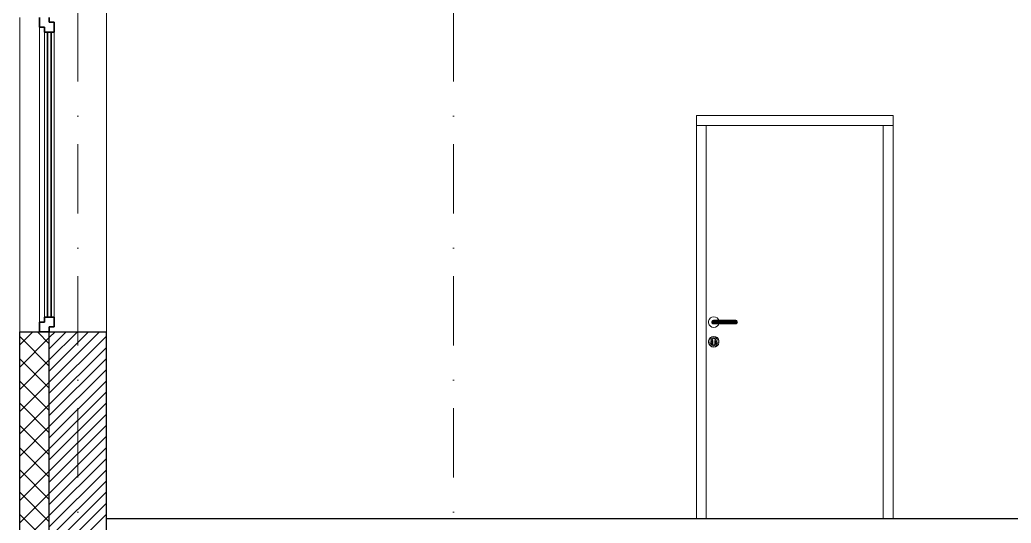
# Model space of a CAD drawing. Header units: millimetres. Extents: x 4647 to 73915, y -13612 to -8141.
# Drawn here: x 22113 to 22617, y -11076 to -10820 of the extents above; entities that cross this region are included whole.
import ezdxf
from ezdxf.enums import TextEntityAlignment as Align

# ---------------------------------------------------------------- set-up
doc = ezdxf.new("R2010")
doc.units = ezdxf.units.MM
doc.linetypes.add('Kropki i Kreski', pattern=[67.027776, 35.277777, -17.638888, 0, -14.111111])
doc.layers.add('a_wymiary', color=250, linetype='Continuous', lineweight=9)
doc.layers.add('Konstrukcja - Siatka mod_Nr_Pióra__1', color=7, linetype='Continuous', lineweight=5)
for name, color, linetype in [('Drzwi ArchiCAD', 7, 'Continuous'), ('Konstrukcja - Siatka mod', 7, 'Continuous'), ('Konstrukcja - Ściany zew', 7, 'Continuous'), ('Okna ArchiCADa', 7, 'Continuous'), ('WIDOK', 7, 'Continuous')]:
    doc.layers.add(name, color=color, linetype=linetype)
doc.layers.add('Konstrukcja - Siatka mod_Nr_Pióra__4', color=7, linetype='Continuous', lineweight=5, true_color=0x029e21)
doc.styles.add('GENERATED_STYLE_1', font='arialbd.ttf')

# ---------------------------------------------------------------- blocks, each defined once
blk = doc.blocks.new('Standardowy znacznik siatki_3')
at = {"layer": 'Konstrukcja - Siatka mod_Nr_Pióra__4', "linetype": 'Kropki i Kreski'}
blk.add_line((1, 0), (1660.6, 0), dxfattribs=at)
at = {"layer": 'Konstrukcja - Siatka mod_Nr_Pióra__1', "style": 'GENERATED_STYLE_1'}
blk.add_attdef('AC_MarkerText_1', text='', height=18, rotation=90, dxfattribs=at).set_placement((-6.71, -6.83), align=Align.BOTTOM_LEFT)
blk = doc.blocks.new('Standardowy znacznik siatki_8')
at = {"layer": 'Konstrukcja - Siatka mod_Nr_Pióra__4', "linetype": 'Kropki i Kreski'}
blk.add_line((1, 0), (1660.6, 0), dxfattribs=at)
at = {"layer": 'Konstrukcja - Siatka mod_Nr_Pióra__1', "style": 'GENERATED_STYLE_1'}
blk.add_attdef('AC_MarkerText_1', text='', height=18, rotation=90, dxfattribs=at).set_placement((-6.71, -6.83), align=Align.BOTTOM_LEFT)

msp = doc.modelspace()

# ---------------------------------------------------------------- linework, layer by layer
at = {"layer": 'a_wymiary'}
for p, q in [((22157.14, -10801.57), (22157.14, -11073.57)), ((22113.14, -10818.57), (22113.14, -10978.57)), ((22123.14, -10823.57), (22123.14, -10818.57)), ((22128.14, -10818.57), (22128.14, -10821.07)), ((22157.14, -10978.57), (22157.14, -10818.57)), ((22125.64, -10823.57), (22123.14, -10823.57)), ((22123.14, -10823.57), (22123.14, -10973.57)), ((22123.14, -10973.57), (22123.14, -10823.57)), ((22125.64, -10973.57), (22125.64, -10823.57)), ((22128.14, -10821.07), (22130.64, -10821.07)), ((22130.64, -10821.07), (22130.64, -10976.07)), ((22125.64, -10826.07), (22125.64, -10971.07)), ((22130.64, -10826.07), (22125.64, -10826.07)), ((22130.64, -10971.07), (22130.64, -10826.07)), ((22557.14, -10868.57), (22457.14, -10868.57)), ((22457.14, -10868.57), (22457.14, -10873.57)), ((22457.14, -11073.57), (22457.14, -10868.57)), ((22457.14, -10868.57), (22557.14, -10868.57)), ((22557.14, -10873.57), (22557.14, -10868.57)), ((22557.14, -10868.57), (22557.14, -11073.57)), ((22457.14, -10873.57), (22462.14, -10873.57)), ((22462.14, -10873.57), (22457.14, -10873.57)), ((22457.14, -10873.57), (22457.14, -11073.57)), ((22462.14, -10873.57), (22552.14, -10873.57)), ((22462.14, -11073.57), (22462.14, -10873.57)), ((22552.14, -10873.57), (22557.14, -10873.57)), ((22557.14, -10873.57), (22552.14, -10873.57)), ((22552.14, -10873.57), (22552.14, -11073.57)), ((22557.14, -11073.57), (22557.14, -10873.57)), ((22125.64, -10971.07), (22130.64, -10971.07)), ((22464.21, -10971.5), (22463.61, -10972.22)), ((22465.02, -10971.03), (22464.21, -10971.5)), ((22465.94, -10970.87), (22465.02, -10971.03)), ((22466.87, -10971.03), (22465.94, -10970.87)), ((22467.68, -10971.5), (22466.87, -10971.03)), ((22468.28, -10972.22), (22467.68, -10971.5)), ((22123.14, -10973.57), (22125.64, -10973.57)), ((22123.14, -10978.57), (22123.14, -10973.57)), ((22130.64, -10976.07), (22128.14, -10976.07)), ((22128.14, -10976.07), (22128.14, -10978.57)), ((22463.61, -10972.22), (22463.29, -10973.1)), ((22463.29, -10973.1), (22463.29, -10974.04)), ((22463.29, -10974.04), (22463.61, -10974.92)), ((22463.61, -10974.92), (22464.21, -10975.64)), ((22464.21, -10975.64), (22465.02, -10976.11)), ((22465.01, -10973.23), (22464.94, -10973.57)), ((22464.94, -10973.57), (22465.01, -10973.23)), ((22464.94, -10973.57), (22465.25, -10973.57)), ((22465.25, -10973.57), (22464.94, -10973.57)), ((22464.94, -10973.57), (22465.01, -10973.91)), ((22465.01, -10973.91), (22464.94, -10973.57)), ((22465.18, -10972.93), (22465.01, -10973.23)), ((22465.01, -10973.23), (22465.18, -10972.93)), ((22465.3, -10973.23), (22465.01, -10973.23)), ((22465.01, -10973.23), (22465.3, -10973.23)), ((22465.3, -10973.91), (22465.01, -10973.91)), ((22465.01, -10973.91), (22465.18, -10974.21)), ((22465.01, -10973.91), (22465.3, -10973.91)), ((22465.18, -10974.21), (22465.01, -10973.91)), ((22465.02, -10976.11), (22465.94, -10976.27)), ((22465.44, -10972.7), (22465.18, -10972.93)), ((22465.18, -10972.93), (22465.44, -10972.7)), ((22465.18, -10972.93), (22465.22, -10972.93)), ((22465.46, -10972.93), (22465.18, -10972.93)), ((22465.18, -10974.21), (22465.44, -10974.43)), ((22465.22, -10974.21), (22465.18, -10974.21)), ((22465.18, -10974.21), (22465.46, -10974.21)), ((22465.44, -10974.43), (22465.18, -10974.21)), ((22465.22, -10972.93), (22465.5, -10972.7)), ((22465.5, -10972.7), (22465.22, -10972.93)), ((22465.22, -10972.93), (22465.46, -10972.93)), ((22465.5, -10974.43), (22465.22, -10974.21)), ((22465.46, -10974.21), (22465.22, -10974.21)), ((22465.22, -10974.21), (22465.5, -10974.43)), ((22465.3, -10973.23), (22465.25, -10973.57)), ((22465.25, -10973.57), (22465.3, -10973.23)), ((22465.25, -10973.57), (22466.18, -10973.57)), ((22465.25, -10973.57), (22465.3, -10973.91)), ((22466.18, -10973.57), (22465.25, -10973.57)), ((22465.3, -10973.91), (22465.25, -10973.57)), ((22465.46, -10972.93), (22465.3, -10973.23)), ((22465.3, -10973.23), (22465.46, -10972.93)), ((22466.21, -10973.23), (22465.3, -10973.23)), ((22465.3, -10973.23), (22466.21, -10973.23)), ((22465.3, -10973.91), (22465.46, -10974.21)), ((22466.21, -10973.91), (22465.3, -10973.91)), ((22465.3, -10973.91), (22466.21, -10973.91)), ((22465.46, -10974.21), (22465.3, -10973.91)), ((22465.77, -10972.58), (22465.44, -10972.7)), ((22465.44, -10972.7), (22465.77, -10972.58)), ((22465.5, -10972.7), (22465.44, -10972.7)), ((22465.44, -10972.7), (22465.5, -10972.7)), ((22465.44, -10974.43), (22465.5, -10974.43)), ((22465.44, -10974.43), (22465.77, -10974.55)), ((22465.7, -10974.43), (22465.44, -10974.43)), ((22465.77, -10974.55), (22465.44, -10974.43)), ((22465.7, -10972.7), (22465.46, -10972.93)), ((22465.46, -10972.93), (22465.7, -10972.7)), ((22465.46, -10972.93), (22466.3, -10972.93)), ((22466.3, -10972.93), (22465.46, -10972.93)), ((22465.46, -10974.21), (22465.7, -10974.43)), ((22466.3, -10974.21), (22465.46, -10974.21)), ((22465.46, -10974.21), (22466.3, -10974.21)), ((22465.7, -10974.43), (22465.46, -10974.21)), ((22465.5, -10972.7), (22465.84, -10972.58)), ((22465.84, -10972.58), (22465.5, -10972.7)), ((22465.7, -10972.7), (22465.5, -10972.7)), ((22465.5, -10972.7), (22465.7, -10972.7)), ((22465.5, -10974.43), (22465.7, -10974.43)), ((22465.99, -10972.58), (22465.7, -10972.7)), ((22465.7, -10972.7), (22465.99, -10972.58)), ((22466.44, -10972.7), (22465.7, -10972.7)), ((22465.7, -10972.7), (22466.44, -10972.7)), ((22465.7, -10974.43), (22466.44, -10974.43)), ((22465.7, -10974.43), (22465.99, -10974.55)), ((22466.44, -10974.43), (22465.7, -10974.43)), ((22465.99, -10974.55), (22465.7, -10974.43)), ((22465.84, -10972.58), (22465.77, -10972.58)), ((22465.77, -10972.58), (22468.42, -10972.58)), ((22465.77, -10974.55), (22465.99, -10974.55)), ((22467.47, -10974.55), (22465.77, -10974.55)), ((22465.99, -10972.58), (22465.84, -10972.58)), ((22465.94, -10976.27), (22466.87, -10976.11)), ((22466.6, -10972.58), (22465.99, -10972.58)), ((22465.99, -10974.55), (22466.6, -10974.55)), ((22466.18, -10973.57), (22466.21, -10973.23)), ((22466.21, -10973.23), (22466.18, -10973.57)), ((22466.18, -10973.57), (22466.21, -10973.91)), ((22467.31, -10973.57), (22466.18, -10973.57)), ((22466.18, -10973.57), (22467.31, -10973.57)), ((22466.21, -10973.91), (22466.18, -10973.57)), ((22466.3, -10972.93), (22466.21, -10973.23)), ((22466.21, -10973.23), (22466.3, -10972.93)), ((22466.21, -10973.23), (22467.32, -10973.23)), ((22467.32, -10973.23), (22466.21, -10973.23)), ((22466.21, -10973.91), (22466.3, -10974.21)), ((22467.32, -10973.91), (22466.21, -10973.91)), ((22466.21, -10973.91), (22467.32, -10973.91)), ((22466.3, -10974.21), (22466.21, -10973.91)), ((22466.44, -10972.7), (22466.3, -10972.93)), ((22466.3, -10972.93), (22466.44, -10972.7)), ((22467.34, -10972.93), (22466.3, -10972.93)), ((22466.3, -10972.93), (22467.34, -10972.93)), ((22466.3, -10974.21), (22466.44, -10974.43)), ((22467.34, -10974.21), (22466.3, -10974.21)), ((22466.3, -10974.21), (22467.34, -10974.21)), ((22466.44, -10974.43), (22466.3, -10974.21)), ((22466.6, -10972.58), (22466.44, -10972.7)), ((22466.44, -10972.7), (22466.6, -10972.58)), ((22467.38, -10972.7), (22466.44, -10972.7)), ((22466.44, -10972.7), (22467.38, -10972.7)), ((22466.44, -10974.43), (22466.6, -10974.55)), ((22467.38, -10974.43), (22466.44, -10974.43)), ((22466.44, -10974.43), (22467.38, -10974.43)), ((22466.6, -10974.55), (22466.44, -10974.43)), ((22467.42, -10972.58), (22466.6, -10972.58)), ((22466.6, -10974.55), (22467.42, -10974.55)), ((22466.87, -10976.11), (22467.68, -10975.64)), ((22467.32, -10973.23), (22467.31, -10973.57)), ((22467.31, -10973.57), (22467.32, -10973.23)), ((22467.31, -10973.57), (22475.58, -10973.57)), ((22467.31, -10973.57), (22467.32, -10973.91)), ((22475.58, -10973.57), (22467.31, -10973.57)), ((22467.32, -10973.91), (22467.31, -10973.57)), ((22467.34, -10972.93), (22467.32, -10973.23)), ((22467.32, -10973.23), (22467.34, -10972.93)), ((22475.57, -10973.23), (22467.32, -10973.23)), ((22467.32, -10973.23), (22475.57, -10973.23)), ((22467.32, -10973.91), (22475.57, -10973.91)), ((22467.34, -10974.21), (22467.32, -10973.91)), ((22467.32, -10973.91), (22467.34, -10974.21)), ((22475.57, -10973.91), (22467.32, -10973.91)), ((22467.34, -10972.93), (22467.38, -10972.7)), ((22467.38, -10972.7), (22467.34, -10972.93)), ((22475.55, -10972.93), (22467.34, -10972.93)), ((22467.34, -10972.93), (22475.55, -10972.93)), ((22467.34, -10974.21), (22467.38, -10974.43)), ((22475.55, -10974.21), (22467.34, -10974.21)), ((22467.38, -10974.43), (22467.34, -10974.21)), ((22467.34, -10974.21), (22475.55, -10974.21)), ((22467.42, -10972.58), (22467.38, -10972.7)), ((22467.38, -10972.7), (22467.42, -10972.58)), ((22467.38, -10972.7), (22475.51, -10972.7)), ((22475.51, -10972.7), (22467.38, -10972.7)), ((22467.38, -10974.43), (22475.51, -10974.43)), ((22467.42, -10974.55), (22467.38, -10974.43)), ((22467.38, -10974.43), (22467.42, -10974.55)), ((22475.51, -10974.43), (22467.38, -10974.43)), ((22475.47, -10972.58), (22467.42, -10972.58)), ((22467.42, -10974.55), (22475.47, -10974.55)), ((22468.42, -10974.55), (22467.47, -10974.55)), ((22467.68, -10975.64), (22468.28, -10974.92)), ((22468.42, -10972.58), (22468.28, -10972.22)), ((22468.28, -10974.92), (22468.42, -10974.55)), ((22475.47, -10972.58), (22475.51, -10972.7)), ((22476.28, -10972.58), (22475.47, -10972.58)), ((22475.51, -10972.7), (22475.47, -10972.58)), ((22475.51, -10974.43), (22475.47, -10974.55)), ((22475.47, -10974.55), (22475.51, -10974.43)), ((22475.47, -10974.55), (22476.28, -10974.55)), ((22475.51, -10972.7), (22475.55, -10972.93)), ((22476.45, -10972.7), (22475.51, -10972.7)), ((22475.51, -10972.7), (22476.45, -10972.7)), ((22475.55, -10972.93), (22475.51, -10972.7)), ((22475.51, -10974.43), (22475.55, -10974.21)), ((22475.55, -10974.21), (22475.51, -10974.43)), ((22476.45, -10974.43), (22475.51, -10974.43)), ((22475.51, -10974.43), (22476.45, -10974.43)), ((22475.55, -10972.93), (22476.59, -10972.93)), ((22475.57, -10973.23), (22475.55, -10972.93)), ((22475.55, -10972.93), (22475.57, -10973.23)), ((22476.59, -10972.93), (22475.55, -10972.93)), ((22475.57, -10973.91), (22475.55, -10974.21)), ((22475.55, -10974.21), (22475.57, -10973.91)), ((22475.55, -10974.21), (22476.59, -10974.21)), ((22476.59, -10974.21), (22475.55, -10974.21)), ((22475.57, -10973.23), (22475.58, -10973.57)), ((22476.68, -10973.23), (22475.57, -10973.23)), ((22475.58, -10973.57), (22475.57, -10973.23)), ((22475.57, -10973.23), (22476.68, -10973.23)), ((22475.57, -10973.91), (22475.58, -10973.57)), ((22475.58, -10973.57), (22475.57, -10973.91)), ((22476.68, -10973.91), (22475.57, -10973.91)), ((22475.57, -10973.91), (22476.68, -10973.91)), ((22475.58, -10973.57), (22476.71, -10973.57)), ((22476.71, -10973.57), (22475.58, -10973.57)), ((22476.28, -10972.58), (22476.45, -10972.7)), ((22476.9, -10972.58), (22476.28, -10972.58)), ((22476.45, -10972.7), (22476.28, -10972.58)), ((22476.45, -10974.43), (22476.28, -10974.55)), ((22476.28, -10974.55), (22476.45, -10974.43)), ((22476.28, -10974.55), (22476.9, -10974.55)), ((22476.45, -10972.7), (22476.59, -10972.93)), ((22477.19, -10972.7), (22476.45, -10972.7)), ((22476.45, -10972.7), (22477.19, -10972.7)), ((22476.59, -10972.93), (22476.45, -10972.7)), ((22476.59, -10974.21), (22476.45, -10974.43)), ((22476.45, -10974.43), (22476.59, -10974.21)), ((22476.45, -10974.43), (22477.19, -10974.43)), ((22477.19, -10974.43), (22476.45, -10974.43)), ((22476.59, -10972.93), (22476.68, -10973.23)), ((22477.43, -10972.93), (22476.59, -10972.93)), ((22476.59, -10972.93), (22477.43, -10972.93)), ((22476.68, -10973.23), (22476.59, -10972.93)), ((22476.59, -10974.21), (22476.68, -10973.91)), ((22476.68, -10973.91), (22476.59, -10974.21)), ((22477.43, -10974.21), (22476.59, -10974.21)), ((22476.59, -10974.21), (22477.43, -10974.21)), ((22476.68, -10973.23), (22476.71, -10973.57)), ((22477.59, -10973.23), (22476.68, -10973.23)), ((22476.68, -10973.23), (22477.59, -10973.23)), ((22476.71, -10973.57), (22476.68, -10973.23)), ((22476.71, -10973.57), (22476.68, -10973.91)), ((22476.68, -10973.91), (22476.71, -10973.57)), ((22476.68, -10973.91), (22477.59, -10973.91)), ((22477.59, -10973.91), (22476.68, -10973.91)), ((22476.71, -10973.57), (22477.64, -10973.57)), ((22477.64, -10973.57), (22476.71, -10973.57)), ((22476.9, -10972.58), (22477.19, -10972.7)), ((22477.12, -10972.58), (22476.9, -10972.58)), ((22477.19, -10972.7), (22476.9, -10972.58)), ((22477.19, -10974.43), (22476.9, -10974.55)), ((22476.9, -10974.55), (22477.19, -10974.43)), ((22476.9, -10974.55), (22477.05, -10974.55)), ((22477.05, -10974.55), (22477.39, -10974.43)), ((22477.39, -10974.43), (22477.05, -10974.55)), ((22477.05, -10974.55), (22477.12, -10974.55)), ((22477.44, -10972.7), (22477.12, -10972.58)), ((22477.12, -10974.55), (22477.44, -10974.43)), ((22477.19, -10972.7), (22477.43, -10972.93)), ((22477.39, -10972.7), (22477.19, -10972.7)), ((22477.19, -10972.7), (22477.44, -10972.7)), ((22477.43, -10972.93), (22477.19, -10972.7)), ((22477.43, -10974.21), (22477.19, -10974.43)), ((22477.19, -10974.43), (22477.43, -10974.21)), ((22477.39, -10974.43), (22477.19, -10974.43)), ((22477.19, -10974.43), (22477.44, -10974.43)), ((22477.67, -10972.93), (22477.39, -10972.7)), ((22477.44, -10972.7), (22477.39, -10972.7)), ((22477.39, -10972.7), (22477.67, -10972.93)), ((22477.44, -10974.43), (22477.39, -10974.43)), ((22477.43, -10972.93), (22477.67, -10972.93)), ((22477.59, -10973.23), (22477.43, -10972.93)), ((22477.43, -10972.93), (22477.59, -10973.23)), ((22477.67, -10972.93), (22477.43, -10972.93)), ((22477.59, -10973.91), (22477.43, -10974.21)), ((22477.43, -10974.21), (22477.59, -10973.91)), ((22477.71, -10974.21), (22477.43, -10974.21)), ((22477.43, -10974.21), (22477.71, -10974.21)), ((22477.71, -10972.93), (22477.44, -10972.7)), ((22477.44, -10974.43), (22477.71, -10974.21)), ((22477.64, -10973.57), (22477.59, -10973.23)), ((22477.88, -10973.23), (22477.59, -10973.23)), ((22477.59, -10973.23), (22477.64, -10973.57)), ((22477.59, -10973.23), (22477.85, -10973.23)), ((22477.64, -10973.57), (22477.59, -10973.91)), ((22477.59, -10973.91), (22477.64, -10973.57)), ((22477.88, -10973.91), (22477.59, -10973.91)), ((22477.59, -10973.91), (22477.88, -10973.91)), ((22477.94, -10973.57), (22477.64, -10973.57)), ((22477.64, -10973.57), (22477.94, -10973.57)), ((22477.71, -10972.93), (22477.67, -10972.93)), ((22477.67, -10972.93), (22477.85, -10973.23)), ((22477.85, -10973.23), (22477.67, -10972.93)), ((22477.67, -10972.93), (22477.71, -10972.93)), ((22477.88, -10973.23), (22477.71, -10972.93)), ((22477.71, -10974.21), (22477.88, -10973.91)), ((22477.85, -10973.23), (22477.88, -10973.23)), ((22477.94, -10973.57), (22477.88, -10973.23)), ((22477.88, -10973.91), (22477.94, -10973.57)), ((22113.14, -10978.57), (22123.14, -10978.57)), ((22128.14, -10978.57), (22157.14, -10978.57)), ((22464.21, -10981.5), (22463.61, -10982.22)), ((22463.62, -10982.22), (22464.22, -10981.51)), ((22464.22, -10981.51), (22463.62, -10982.22)), ((22465.02, -10981.03), (22464.21, -10981.5)), ((22464.22, -10981.51), (22464.21, -10981.5)), ((22464.21, -10981.5), (22464.22, -10981.51)), ((22464.22, -10981.51), (22465.02, -10981.04)), ((22465.02, -10981.04), (22464.22, -10981.51)), ((22465.21, -10982.69), (22464.22, -10981.51)), ((22464.22, -10981.51), (22465.21, -10982.69)), ((22465.94, -10980.87), (22465.02, -10981.03)), ((22465.02, -10981.04), (22465.94, -10980.88)), ((22465.94, -10980.88), (22465.02, -10981.04)), ((22465.02, -10981.04), (22465.02, -10981.03)), ((22465.02, -10981.03), (22465.02, -10981.04)), ((22465.4, -10982.08), (22465.02, -10981.04)), ((22465.02, -10981.04), (22465.4, -10982.08)), ((22465.47, -10982), (22465.3, -10982.19)), ((22465.3, -10982.19), (22465.4, -10982.08)), ((22465.4, -10982.08), (22465.47, -10982)), ((22465.69, -10981.87), (22465.47, -10982)), ((22465.47, -10982), (22465.69, -10981.87)), ((22465.94, -10981.83), (22465.69, -10981.87)), ((22465.69, -10981.87), (22465.94, -10981.83)), ((22465.94, -10980.88), (22465.94, -10980.87)), ((22466.87, -10981.03), (22465.94, -10980.87)), ((22465.94, -10980.87), (22465.94, -10980.88)), ((22465.94, -10981.83), (22465.94, -10980.88)), ((22465.94, -10980.88), (22466.86, -10981.04)), ((22466.86, -10981.04), (22465.94, -10980.88)), ((22465.94, -10980.88), (22465.94, -10981.83)), ((22466.2, -10981.87), (22465.94, -10981.83)), ((22465.94, -10981.83), (22466.2, -10981.87)), ((22466.42, -10982), (22466.2, -10981.87)), ((22466.2, -10981.87), (22466.42, -10982)), ((22466.49, -10982.08), (22466.42, -10982)), ((22466.42, -10982), (22466.49, -10982.08)), ((22466.49, -10982.08), (22466.86, -10981.04)), ((22466.86, -10981.04), (22466.49, -10982.08)), ((22466.59, -10982.19), (22466.49, -10982.08)), ((22466.49, -10982.08), (22466.59, -10982.19)), ((22467.67, -10981.51), (22466.68, -10982.69)), ((22466.68, -10982.69), (22467.67, -10981.51)), ((22466.86, -10981.04), (22466.87, -10981.03)), ((22466.87, -10981.03), (22466.86, -10981.04)), ((22466.86, -10981.04), (22467.67, -10981.51)), ((22467.67, -10981.51), (22466.86, -10981.04)), ((22467.68, -10981.5), (22466.87, -10981.03)), ((22467.68, -10981.5), (22467.67, -10981.51)), ((22467.67, -10981.51), (22467.68, -10981.5)), ((22467.67, -10981.51), (22468.27, -10982.22)), ((22468.27, -10982.22), (22467.67, -10981.51)), ((22468.28, -10982.22), (22467.68, -10981.5)), ((22463.61, -10982.22), (22463.29, -10983.1)), ((22463.29, -10983.1), (22463.29, -10984.04)), ((22463.3, -10983.1), (22463.29, -10983.1)), ((22463.29, -10983.1), (22463.3, -10983.1)), ((22463.29, -10984.04), (22463.61, -10984.92)), ((22463.3, -10984.04), (22463.29, -10984.04)), ((22463.29, -10984.04), (22463.3, -10984.04)), ((22463.3, -10983.1), (22463.62, -10982.22)), ((22463.62, -10982.22), (22463.3, -10983.1)), ((22463.3, -10984.04), (22463.3, -10983.1)), ((22465.44, -10983.48), (22463.3, -10983.1)), ((22463.3, -10983.1), (22463.3, -10984.04)), ((22463.3, -10983.1), (22465.44, -10983.48)), ((22465.44, -10983.66), (22463.3, -10984.04)), ((22463.3, -10984.04), (22465.44, -10983.66)), ((22463.62, -10984.91), (22463.3, -10984.04)), ((22463.3, -10984.04), (22463.62, -10984.91)), ((22463.62, -10982.22), (22463.61, -10982.22)), ((22463.61, -10982.22), (22463.62, -10982.22)), ((22463.62, -10984.91), (22463.61, -10984.92)), ((22463.61, -10984.92), (22463.62, -10984.91)), ((22463.61, -10984.92), (22464.21, -10985.64)), ((22465.44, -10983.28), (22463.62, -10982.22)), ((22463.62, -10982.22), (22465.44, -10983.28)), ((22465.44, -10983.86), (22463.62, -10984.91)), ((22463.62, -10984.91), (22465.44, -10983.86)), ((22464.22, -10985.63), (22463.62, -10984.91)), ((22463.62, -10984.91), (22464.22, -10985.63)), ((22464.21, -10985.64), (22464.22, -10985.63)), ((22464.22, -10985.63), (22464.21, -10985.64)), ((22464.21, -10985.64), (22465.02, -10986.11)), ((22464.22, -10985.63), (22465.44, -10984.16)), ((22465.44, -10984.16), (22464.22, -10985.63)), ((22465.02, -10986.1), (22464.22, -10985.63)), ((22464.22, -10985.63), (22465.02, -10986.1)), ((22465.02, -10986.1), (22465.46, -10984.9)), ((22465.46, -10984.9), (22465.02, -10986.1)), ((22465.02, -10986.11), (22465.02, -10986.1)), ((22465.94, -10986.26), (22465.02, -10986.1)), ((22465.02, -10986.1), (22465.02, -10986.11)), ((22465.02, -10986.1), (22465.94, -10986.26)), ((22465.02, -10986.11), (22465.94, -10986.27)), ((22465.3, -10982.19), (22465.21, -10982.43)), ((22465.21, -10982.43), (22465.3, -10982.19)), ((22465.21, -10982.43), (22465.21, -10982.68)), ((22465.21, -10982.68), (22465.21, -10982.43)), ((22465.21, -10982.68), (22465.29, -10982.93)), ((22465.21, -10982.69), (22465.21, -10982.68)), ((22465.29, -10982.93), (22465.21, -10982.69)), ((22465.29, -10982.93), (22465.44, -10983.13)), ((22465.44, -10983.13), (22465.29, -10982.93)), ((22465.44, -10983.13), (22465.44, -10984.82)), ((22465.44, -10983.28), (22465.44, -10983.13)), ((22465.44, -10983.48), (22465.44, -10983.28)), ((22465.44, -10983.66), (22465.44, -10983.48)), ((22465.44, -10983.86), (22465.44, -10983.66)), ((22465.44, -10984.16), (22465.44, -10983.86)), ((22465.44, -10984.82), (22465.44, -10984.16)), ((22465.44, -10984.82), (22465.47, -10984.99)), ((22465.46, -10984.9), (22465.44, -10984.82)), ((22465.47, -10984.99), (22465.46, -10984.9)), ((22465.47, -10984.99), (22465.56, -10985.14)), ((22465.56, -10985.14), (22465.47, -10984.99)), ((22465.56, -10985.14), (22465.69, -10985.25)), ((22465.69, -10985.25), (22465.56, -10985.14)), ((22465.69, -10985.25), (22465.86, -10985.31)), ((22465.86, -10985.31), (22465.69, -10985.25)), ((22465.86, -10985.31), (22466.03, -10985.31)), ((22465.94, -10985.31), (22465.86, -10985.31)), ((22465.94, -10986.26), (22465.94, -10985.31)), ((22466.03, -10985.31), (22465.94, -10985.31)), ((22465.94, -10985.31), (22465.94, -10986.26)), ((22466.86, -10986.1), (22465.94, -10986.26)), ((22465.94, -10986.26), (22466.86, -10986.1)), ((22465.94, -10986.27), (22466.87, -10986.11)), ((22465.94, -10986.27), (22465.94, -10986.26)), ((22465.94, -10986.26), (22465.94, -10986.27)), ((22466.03, -10985.31), (22466.19, -10985.25)), ((22466.19, -10985.25), (22466.03, -10985.31)), ((22466.19, -10985.25), (22466.33, -10985.14)), ((22466.33, -10985.14), (22466.19, -10985.25)), ((22466.33, -10985.14), (22466.41, -10984.99)), ((22466.41, -10984.99), (22466.33, -10985.14)), ((22466.41, -10984.99), (22466.44, -10984.82)), ((22466.43, -10984.9), (22466.41, -10984.99)), ((22466.44, -10984.82), (22466.43, -10984.9)), ((22466.86, -10986.1), (22466.43, -10984.9)), ((22466.43, -10984.9), (22466.86, -10986.1)), ((22468.27, -10982.22), (22466.44, -10983.28)), ((22466.44, -10983.28), (22468.27, -10982.22)), ((22466.44, -10983.13), (22466.6, -10982.93)), ((22466.6, -10982.93), (22466.44, -10983.13)), ((22468.59, -10983.1), (22466.44, -10983.48)), ((22466.44, -10983.48), (22468.59, -10983.1)), ((22466.44, -10984.82), (22466.44, -10983.13)), ((22466.44, -10983.13), (22466.44, -10983.28)), ((22466.44, -10983.28), (22466.44, -10983.48)), ((22466.44, -10983.48), (22466.44, -10983.66)), ((22466.44, -10983.66), (22468.59, -10984.04)), ((22468.59, -10984.04), (22466.44, -10983.66)), ((22466.44, -10983.66), (22466.44, -10983.86)), ((22466.44, -10983.86), (22468.27, -10984.91)), ((22468.27, -10984.91), (22466.44, -10983.86)), ((22466.44, -10983.86), (22466.44, -10984.16)), ((22466.44, -10984.16), (22467.67, -10985.63)), ((22466.44, -10984.16), (22466.44, -10984.82)), ((22467.67, -10985.63), (22466.44, -10984.16)), ((22466.68, -10982.43), (22466.59, -10982.19)), ((22466.59, -10982.19), (22466.68, -10982.43)), ((22466.6, -10982.93), (22466.68, -10982.69)), ((22466.68, -10982.69), (22466.6, -10982.93)), ((22466.68, -10982.68), (22466.68, -10982.43)), ((22466.68, -10982.43), (22466.68, -10982.68)), ((22466.68, -10982.69), (22466.68, -10982.68)), ((22466.68, -10982.68), (22466.68, -10982.69)), ((22467.67, -10985.63), (22466.86, -10986.1)), ((22466.86, -10986.1), (22467.67, -10985.63)), ((22466.87, -10986.11), (22466.86, -10986.1)), ((22466.86, -10986.1), (22466.87, -10986.11)), ((22466.87, -10986.11), (22467.68, -10985.64)), ((22468.27, -10984.91), (22467.67, -10985.63)), ((22467.67, -10985.63), (22468.27, -10984.91)), ((22467.67, -10985.63), (22467.68, -10985.64)), ((22467.68, -10985.64), (22467.67, -10985.63)), ((22467.68, -10985.64), (22468.28, -10984.92)), ((22468.28, -10982.22), (22468.27, -10982.22)), ((22468.27, -10982.22), (22468.59, -10983.1)), ((22468.27, -10982.22), (22468.28, -10982.22)), ((22468.59, -10983.1), (22468.27, -10982.22)), ((22468.59, -10984.04), (22468.27, -10984.91)), ((22468.27, -10984.91), (22468.59, -10984.04)), ((22468.27, -10984.91), (22468.28, -10984.92)), ((22468.28, -10984.92), (22468.27, -10984.91)), ((22468.6, -10983.1), (22468.28, -10982.22)), ((22468.28, -10984.92), (22468.6, -10984.04)), ((22468.6, -10983.1), (22468.59, -10983.1)), ((22468.59, -10983.1), (22468.59, -10984.04)), ((22468.59, -10983.1), (22468.6, -10983.1)), ((22468.59, -10984.04), (22468.59, -10983.1)), ((22468.59, -10984.04), (22468.6, -10984.04)), ((22468.6, -10984.04), (22468.59, -10984.04)), ((22468.6, -10984.04), (22468.6, -10983.1)), ((22157.14, -11073.57), (22457.14, -11073.57)), ((22457.14, -11073.57), (22462.14, -11073.57)), ((22552.14, -11073.57), (22557.14, -11073.57)), ((22557.14, -11073.57), (22647.14, -11073.57))]:
    msp.add_line(p, q, dxfattribs=at)
at = {"layer": 'Drzwi ArchiCAD', "color": 9, "lineweight": 13}
for p, q in [((22462.14, -10873.57), (22462.14, -11073.57)), ((22552.14, -10873.57), (22462.14, -10873.57)), ((22552.14, -11073.57), (22552.14, -10873.57)), ((22464.21, -10971.5), (22463.61, -10972.22)), ((22465.02, -10971.03), (22464.21, -10971.5)), ((22465.94, -10970.87), (22465.02, -10971.03)), ((22466.87, -10971.03), (22465.94, -10970.87)), ((22467.68, -10971.5), (22466.87, -10971.03)), ((22468.28, -10972.22), (22467.68, -10971.5)), ((22463.61, -10972.22), (22463.29, -10973.1)), ((22463.29, -10973.1), (22463.29, -10974.04)), ((22463.29, -10974.04), (22463.61, -10974.92)), ((22463.61, -10974.92), (22464.21, -10975.64)), ((22464.21, -10975.64), (22465.02, -10976.11)), ((22465.01, -10973.23), (22464.94, -10973.57)), ((22464.94, -10973.57), (22465.01, -10973.91)), ((22465.18, -10972.93), (22465.01, -10973.23)), ((22465.01, -10973.91), (22465.18, -10974.21)), ((22465.02, -10976.11), (22465.94, -10976.27)), ((22465.44, -10972.7), (22465.18, -10972.93)), ((22465.18, -10974.21), (22465.44, -10974.43)), ((22465.3, -10973.23), (22465.25, -10973.57)), ((22465.25, -10973.57), (22465.3, -10973.91)), ((22465.46, -10972.93), (22465.3, -10973.23)), ((22465.3, -10973.91), (22465.46, -10974.21)), ((22465.77, -10972.58), (22465.44, -10972.7)), ((22465.44, -10974.43), (22465.77, -10974.55)), ((22465.7, -10972.7), (22465.46, -10972.93)), ((22465.46, -10974.21), (22465.7, -10974.43)), ((22465.77, -10972.58), (22465.99, -10972.58)), ((22465.77, -10974.55), (22465.99, -10974.55)), ((22465.94, -10976.27), (22466.87, -10976.11)), ((22465.99, -10972.58), (22466.6, -10972.58)), ((22465.99, -10974.55), (22466.6, -10974.55)), ((22466.21, -10973.23), (22466.18, -10973.57)), ((22466.18, -10973.57), (22466.21, -10973.91)), ((22466.3, -10972.93), (22466.21, -10973.23)), ((22466.21, -10973.91), (22466.3, -10974.21)), ((22466.44, -10972.7), (22466.3, -10972.93)), ((22466.3, -10974.21), (22466.44, -10974.43)), ((22466.6, -10972.58), (22467.42, -10972.58)), ((22466.6, -10974.55), (22467.42, -10974.55)), ((22466.87, -10976.11), (22467.68, -10975.64)), ((22467.42, -10972.58), (22475.47, -10972.58)), ((22467.42, -10974.55), (22475.47, -10974.55)), ((22467.68, -10975.64), (22468.28, -10974.92)), ((22468.42, -10972.58), (22468.28, -10972.22)), ((22468.28, -10974.92), (22468.42, -10974.55)), ((22475.47, -10972.58), (22476.28, -10972.58)), ((22475.47, -10974.55), (22476.28, -10974.55)), ((22476.28, -10972.58), (22476.9, -10972.58)), ((22476.28, -10974.55), (22476.9, -10974.55)), ((22476.45, -10972.7), (22476.59, -10972.93)), ((22476.59, -10974.21), (22476.45, -10974.43)), ((22476.59, -10972.93), (22476.68, -10973.23)), ((22476.68, -10973.91), (22476.59, -10974.21)), ((22476.68, -10973.23), (22476.71, -10973.57)), ((22476.71, -10973.57), (22476.68, -10973.91)), ((22476.9, -10972.58), (22477.12, -10972.58)), ((22476.9, -10974.55), (22477.12, -10974.55)), ((22477.12, -10972.58), (22477.44, -10972.7)), ((22477.44, -10974.43), (22477.12, -10974.55)), ((22477.19, -10972.7), (22477.43, -10972.93)), ((22477.43, -10974.21), (22477.19, -10974.43)), ((22477.43, -10972.93), (22477.59, -10973.23)), ((22477.59, -10973.91), (22477.43, -10974.21)), ((22477.44, -10972.7), (22477.71, -10972.93)), ((22477.71, -10974.21), (22477.44, -10974.43)), ((22477.59, -10973.23), (22477.64, -10973.57)), ((22477.64, -10973.57), (22477.59, -10973.91)), ((22477.71, -10972.93), (22477.88, -10973.23)), ((22477.88, -10973.91), (22477.71, -10974.21)), ((22477.88, -10973.23), (22477.94, -10973.57)), ((22477.94, -10973.57), (22477.88, -10973.91)), ((22464.21, -10981.5), (22463.61, -10982.22)), ((22465.02, -10981.03), (22464.21, -10981.5)), ((22465.94, -10980.87), (22465.02, -10981.03)), ((22465.3, -10982.19), (22465.4, -10982.08)), ((22465.47, -10982), (22465.4, -10982.08)), ((22465.69, -10981.87), (22465.47, -10982)), ((22465.94, -10981.83), (22465.69, -10981.87)), ((22466.87, -10981.03), (22465.94, -10980.87)), ((22466.2, -10981.87), (22465.94, -10981.83)), ((22466.42, -10982), (22466.2, -10981.87)), ((22466.42, -10982), (22466.49, -10982.08)), ((22466.59, -10982.19), (22466.49, -10982.08)), ((22467.68, -10981.5), (22466.87, -10981.03)), ((22468.28, -10982.22), (22467.68, -10981.5)), ((22463.61, -10982.22), (22463.29, -10983.1)), ((22463.29, -10983.1), (22463.29, -10984.04)), ((22463.29, -10984.04), (22463.61, -10984.92)), ((22463.61, -10984.92), (22464.21, -10985.64)), ((22464.21, -10985.64), (22465.02, -10986.11)), ((22465.02, -10986.11), (22465.94, -10986.27)), ((22465.3, -10982.19), (22465.21, -10982.43)), ((22465.21, -10982.43), (22465.21, -10982.68)), ((22465.21, -10982.68), (22465.21, -10982.69)), ((22465.21, -10982.69), (22465.29, -10982.93)), ((22465.29, -10982.93), (22465.44, -10983.13)), ((22465.44, -10983.28), (22465.44, -10983.13)), ((22465.44, -10983.28), (22465.44, -10983.48)), ((22465.44, -10983.48), (22465.44, -10983.66)), ((22465.44, -10983.66), (22465.44, -10983.86)), ((22465.44, -10983.86), (22465.44, -10984.16)), ((22465.44, -10984.16), (22465.44, -10984.82)), ((22465.46, -10984.9), (22465.44, -10984.82)), ((22465.47, -10984.99), (22465.46, -10984.9)), ((22465.56, -10985.14), (22465.47, -10984.99)), ((22465.69, -10985.25), (22465.56, -10985.14)), ((22465.86, -10985.31), (22465.69, -10985.25)), ((22465.94, -10985.31), (22465.86, -10985.31)), ((22466.03, -10985.31), (22465.94, -10985.31)), ((22465.94, -10986.27), (22466.87, -10986.11)), ((22466.19, -10985.25), (22466.03, -10985.31)), ((22466.33, -10985.14), (22466.19, -10985.25)), ((22466.41, -10984.99), (22466.33, -10985.14)), ((22466.43, -10984.9), (22466.41, -10984.99)), ((22466.44, -10984.82), (22466.43, -10984.9)), ((22466.44, -10983.13), (22466.6, -10982.93)), ((22466.44, -10983.13), (22466.44, -10983.28)), ((22466.44, -10983.28), (22466.44, -10983.48)), ((22466.44, -10983.48), (22466.44, -10983.66)), ((22466.44, -10983.66), (22466.44, -10983.86)), ((22466.44, -10983.86), (22466.44, -10984.16)), ((22466.44, -10984.16), (22466.44, -10984.82)), ((22466.68, -10982.43), (22466.59, -10982.19)), ((22466.6, -10982.93), (22466.68, -10982.69)), ((22466.68, -10982.68), (22466.68, -10982.43)), ((22466.68, -10982.69), (22466.68, -10982.68)), ((22466.87, -10986.11), (22467.68, -10985.64)), ((22467.68, -10985.64), (22468.28, -10984.92)), ((22468.6, -10983.1), (22468.28, -10982.22)), ((22468.28, -10984.92), (22468.6, -10984.04)), ((22468.6, -10984.04), (22468.6, -10983.1))]:
    msp.add_line(p, q, dxfattribs=at)
at = {"layer": 'Konstrukcja - Ściany zew', "color": 251, "lineweight": 15}
for p, q in [((22157.14, -10978.57), (22157.14, -10818.57)), ((22457.14, -11073.57), (22457.14, -10868.57)), ((22457.14, -10868.57), (22557.14, -10868.57)), ((22557.14, -10868.57), (22557.14, -11073.57)), ((22157.14, -11073.57), (22157.14, -10978.57))]:
    msp.add_line(p, q, dxfattribs=at)
at = {"layer": 'Konstrukcja - Ściany zew'}
for p, q in [((22113.14, -10978.57), (22128.14, -10978.57)), ((22113.14, -11093.57), (22113.14, -10978.57)), ((22128.14, -10978.57), (22157.14, -10978.57)), ((22128.14, -11093.57), (22128.14, -10978.57)), ((22128.14, -11093.57), (22128.14, -10978.57)), ((22157.14, -11093.57), (22157.14, -10978.57))]:
    msp.add_line(p, q, dxfattribs=at)
at = {"layer": 'Konstrukcja - Ściany zew', "color": 251, "linetype": 'Continuous', "lineweight": 15}
for p, q in [((22113.14, -10985.19), (22119.76, -10978.57)), ((22128.14, -10995.93), (22113.14, -10980.93)), ((22113.14, -10996.5), (22128.14, -10981.5)), ((22128.14, -10984.62), (22122.1, -10978.57)), ((22128.14, -10981.5), (22131.08, -10978.57)), ((22128.14, -10987.16), (22136.73, -10978.57)), ((22128.14, -10992.81), (22142.39, -10978.57)), ((22128.14, -10998.47), (22148.05, -10978.57)), ((22128.14, -11004.13), (22153.7, -10978.57)), ((22128.14, -11009.78), (22157.14, -10980.78)), ((22128.14, -11015.44), (22157.14, -10986.44)), ((22128.14, -11021.1), (22157.14, -10992.1)), ((22128.14, -11007.25), (22113.14, -10992.25)), ((22113.14, -11007.81), (22128.14, -10992.81)), ((22128.14, -11026.76), (22157.14, -10997.76)), ((22128.14, -11018.56), (22113.14, -11003.56)), ((22113.14, -11019.13), (22128.14, -11004.13)), ((22128.14, -11032.41), (22157.14, -11003.41)), ((22128.14, -11038.07), (22157.14, -11009.07)), ((22128.14, -11029.87), (22113.14, -11014.87)), ((22113.14, -11030.44), (22128.14, -11015.44)), ((22128.14, -11043.73), (22157.14, -11014.73)), ((22128.14, -11049.38), (22157.14, -11020.38)), ((22128.14, -11041.19), (22113.14, -11026.19)), ((22113.14, -11041.76), (22128.14, -11026.76)), ((22128.14, -11055.04), (22157.14, -11026.04)), ((22128.14, -11060.7), (22157.14, -11031.7)), ((22128.14, -11052.5), (22113.14, -11037.5)), ((22128.14, -11066.35), (22157.14, -11037.35)), ((22113.14, -11053.07), (22128.14, -11038.07)), ((22128.14, -11072.01), (22157.14, -11043.01)), ((22128.14, -11063.81), (22113.14, -11048.81)), ((22113.14, -11064.38), (22128.14, -11049.38)), ((22128.14, -11077.67), (22157.14, -11048.67)), ((22128.14, -11083.32), (22157.14, -11054.32)), ((22128.14, -11075.13), (22113.14, -11060.13)), ((22113.14, -11075.7), (22128.14, -11060.7)), ((22128.14, -11088.98), (22157.14, -11059.98)), ((22129.21, -11093.57), (22157.14, -11065.64)), ((22128.14, -11086.44), (22113.14, -11071.44)), ((22113.14, -11087.01), (22128.14, -11072.01)), ((22134.87, -11093.57), (22157.14, -11071.29))]:
    msp.add_line(p, q, dxfattribs=at)
at = {"layer": 'Okna ArchiCADa', "color": 251, "lineweight": 15}
msp.add_line((22113.14, -10978.57), (22113.14, -10818.57), dxfattribs=at)
at = {"layer": 'Okna ArchiCADa', "color": 171, "lineweight": 35}
for p, q in [((22123.14, -10823.57), (22123.14, -10818.57)), ((22128.14, -10821.07), (22128.14, -10818.57)), ((22123.14, -10823.57), (22125.64, -10823.57)), ((22125.64, -10826.07), (22125.64, -10823.57)), ((22128.14, -10821.07), (22130.64, -10821.07)), ((22130.64, -10826.07), (22130.64, -10821.07)), ((22125.64, -10826.07), (22130.64, -10826.07)), ((22127.14, -10971.07), (22127.14, -10826.07)), ((22129.14, -10826.07), (22129.14, -10971.07)), ((22125.64, -10973.57), (22125.64, -10971.07)), ((22125.64, -10971.07), (22130.64, -10971.07)), ((22130.64, -10976.07), (22130.64, -10971.07)), ((22123.14, -10973.57), (22125.64, -10973.57)), ((22123.14, -10978.57), (22123.14, -10973.57)), ((22128.14, -10978.57), (22128.14, -10976.07)), ((22128.14, -10976.07), (22130.64, -10976.07)), ((22123.14, -10978.57), (22128.14, -10978.57))]:
    msp.add_line(p, q, dxfattribs=at)
at = {"layer": 'Okna ArchiCADa', "color": 30, "lineweight": 18}
for p, q in [((22123.14, -10823.57), (22123.14, -10973.57)), ((22125.64, -10826.07), (22125.64, -10971.07)), ((22127.14, -10971.07), (22127.14, -10826.07)), ((22129.14, -10826.07), (22129.14, -10971.07)), ((22130.64, -10826.07), (22130.64, -10971.07))]:
    msp.add_line(p, q, dxfattribs=at)
at = {"layer": 'WIDOK'}
for p, q in [((22157.14, -11073.57), (23379.14, -11073.57)), ((22157.14, -11076.07), (22157.14, -11073.57))]:
    msp.add_line(p, q, dxfattribs=at)

# ---------------------------------------------------------------- block references
at = {"layer": 'Konstrukcja - Siatka mod', "linetype": 'Continuous', "rotation": 270}
for name, p in [('Standardowy znacznik siatki_3', (22142.64, -10009.41)), ('Standardowy znacznik siatki_8', (22333.64, -10009.41))]:
    msp.add_blockref(name, p, dxfattribs=at)

doc.saveas('drawing.dxf')
